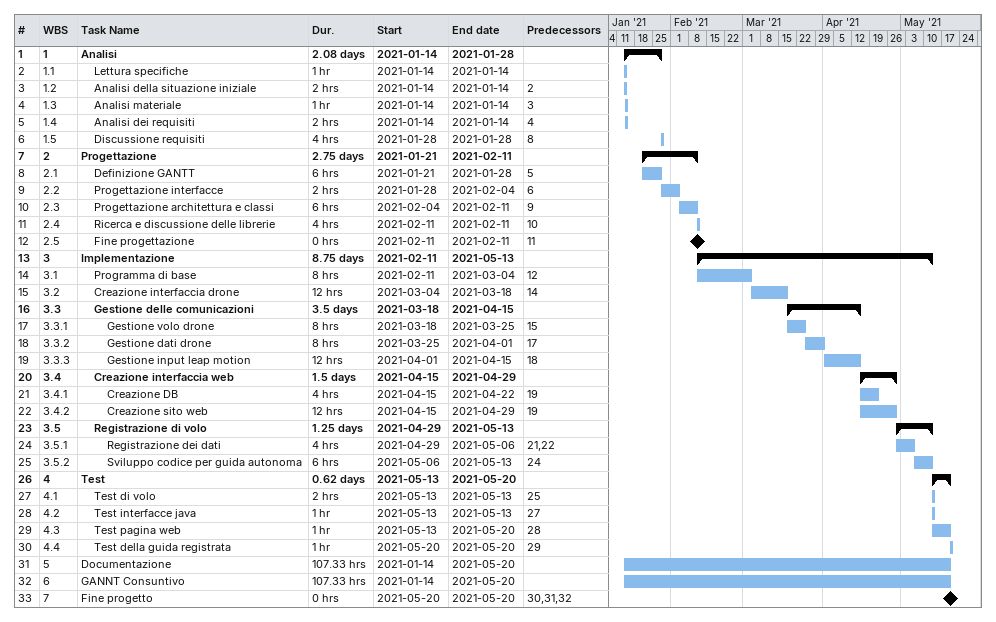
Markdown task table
| ID | WBS | Task | Duration | Start | Finish | Predecessors |
|---|---|---|---|---|---|---|
| 1 | 1 | **Analisi** | 2.08d | 2021-01-14 | 2021-01-28 |  |
| 2 | 1.1 | Lettura specifiche | 1h | 2021-01-14 | 2021-01-14 |  |
| 3 | 1.2 | Analisi della situazione iniziale | 2h | 2021-01-14 | 2021-01-14 | 2 |
| 4 | 1.3 | Analisi materiale | 1h | 2021-01-14 | 2021-01-14 | 3 |
| 5 | 1.4 | Analisi dei requisiti | 2h | 2021-01-14 | 2021-01-14 | 4 |
| 6 | 1.5 | Discussione requisiti | 4h | 2021-01-28 | 2021-01-28 | 8 |
| 7 | 2 | **Progettazione** | 2.75d | 2021-01-21 | 2021-02-11 |  |
| 8 | 2.1 | Definizione GANTT | 6h | 2021-01-21 | 2021-01-28 | 5 |
| 9 | 2.2 | Progettazione interfacce | 2h | 2021-01-28 | 2021-02-04 | 6 |
| 10 | 2.3 | Progettazione architettura e classi | 6h | 2021-02-04 | 2021-02-11 | 9 |
| 11 | 2.4 | Ricerca e discussione delle librerie | 4h | 2021-02-11 | 2021-02-11 | 10 |
| 12 | 2.5 | Fine progettazione | 0h | 2021-02-11 | 2021-02-11 | 11 |
| 13 | 3 | **Implementazione** | 8.75d | 2021-02-11 | 2021-05-13 |  |
| 14 | 3.1 | Programma di base | 8h | 2021-02-11 | 2021-03-04 | 12 |
| 15 | 3.2 | Creazione interfaccia drone | 12h | 2021-03-04 | 2021-03-18 | 14 |
| 16 | 3.3 | **Gestione delle comunicazioni** | 3.5d | 2021-03-18 | 2021-04-15 |  |
| 17 | 3.3.1 | Gestione volo drone | 8h | 2021-03-18 | 2021-03-25 | 15 |
| 18 | 3.3.2 | Gestione dati drone | 8h | 2021-03-25 | 2021-04-01 | 17 |
| 19 | 3.3.3 | Gestione input leap motion | 12h | 2021-04-01 | 2021-04-15 | 18 |
| 20 | 3.4 | **Creazione interfaccia web** | 1.5d | 2021-04-15 | 2021-04-29 |  |
| 21 | 3.4.1 | Creazione DB | 4h | 2021-04-15 | 2021-04-22 | 19 |
| 22 | 3.4.2 | Creazione sito web | 12h | 2021-04-15 | 2021-04-29 | 19 |
| 23 | 3.5 | **Registrazione di volo** | 1.25d | 2021-04-29 | 2021-05-13 |  |
| 24 | 3.5.1 | Registrazione dei dati | 4h | 2021-04-29 | 2021-05-06 | 21, 22 |
| 25 | 3.5.2 | Sviluppo codice per guida autonoma | 6h | 2021-05-06 | 2021-05-13 | 24 |
| 26 | 4 | **Test** | 0.62d | 2021-05-13 | 2021-05-20 |  |
| 27 | 4.1 | Test di volo | 2h | 2021-05-13 | 2021-05-13 | 25 |
| 28 | 4.2 | Test interfacce java | 1h | 2021-05-13 | 2021-05-13 | 27 |
| 29 | 4.3 | Test pagina web | 1h | 2021-05-13 | 2021-05-20 | 28 |
| 30 | 4.4 | Test della guida registrata | 1h | 2021-05-20 | 2021-05-20 | 29 |
| 31 | 5 | Documentazione | 107.33h | 2021-01-14 | 2021-05-20 |  |
| 32 | 6 | GANNT Consuntivo | 107.33h | 2021-01-14 | 2021-05-20 |  |
| 33 | 7 | Fine progetto | 0h | 2021-05-20 | 2021-05-20 | 30, 31, 32 |
